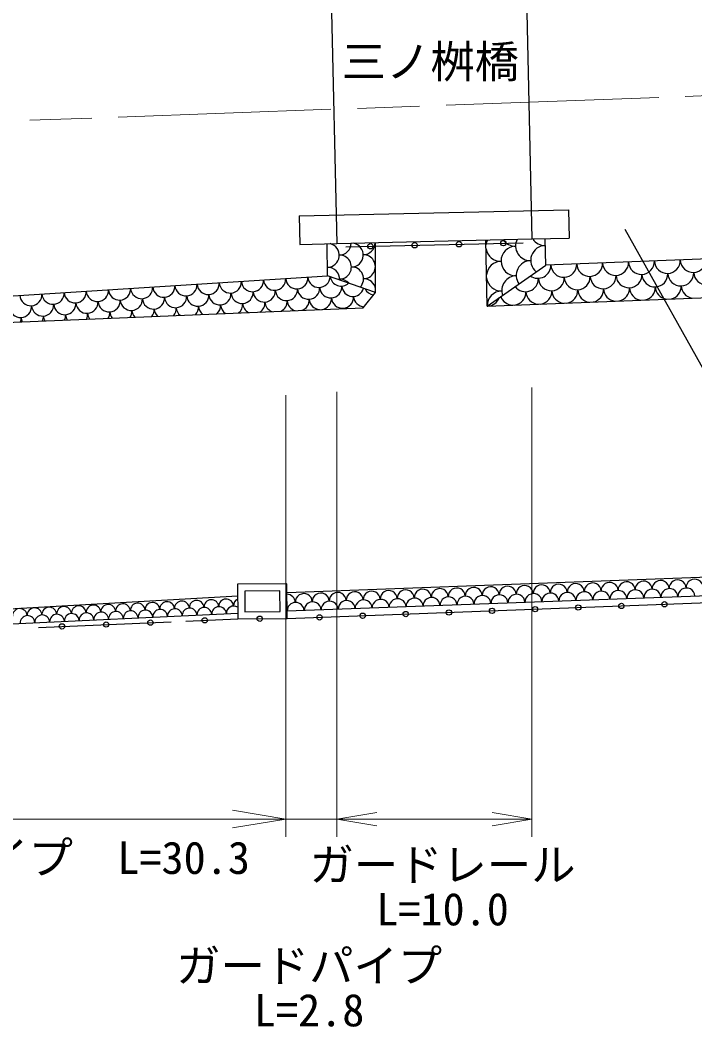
# Model space of a CAD drawing. Units: millimetres, scale not verified. Extents: x 40000 to 680000, y 20000 to 380000.
# Drawn here: x 474123 to 512175, y 235714 to 292492 of the extents above; entities that cross this region are included whole.
import ezdxf
from ezdxf.enums import TextEntityAlignment as Align

# ---------------------------------------------------------------- set-up
doc = ezdxf.new("R2010")
doc.units = ezdxf.units.MM
doc.header["$LTSCALE"] = 1000
doc.linetypes.add('CHAIN', pattern=[18.5, 12, -1.5, 3.5, -1.5])
for name, color, linetype, lineweight in [('M-BGD', 7, 'Continuous', 25), ('M-BMK', 2, 'CHAIN', 13), ('M-STR-HTXT', 7, 'Continuous', 13), ('M-STR-STR1', 1, 'Continuous', 25), ('M-STR-STRC', 7, 'Continuous', 25)]:
    doc.layers.add(name, color=color, linetype=linetype, lineweight=lineweight)
doc.layers.add('M-BMK-HTXT', color=7, linetype='Continuous')
doc.styles.add('ＭＳ ゴシック', font='')
doc.styles.get('ＭＳ ゴシック').set_extended_font_data('MS Gothic')

# ---------------------------------------------------------------- blocks, each defined once
blk = doc.blocks.new('open_arrow')
at = {"color": 0, "linetype": 'Continuous', "lineweight": -2}
blk.add_lwpolyline([(7.5, 1.25), (0, 0), (7.5, -1.25)], dxfattribs=at)

msp = doc.modelspace()

# ---------------------------------------------------------------- linework, layer by layer
at = {"layer": 'M-BGD'}
for p, q in [((562445, 280882), (503762, 278679)), ((492496, 279706), (502493, 279937)), ((494169, 277133), (494156, 279945)), ((500462, 276362), (500393, 280089)), ((503762, 278679), (503731, 280166)), ((491460, 278070), (491434, 279882)), ((500462, 276362), (561288, 278733)), ((500462, 276362), (503762, 278679)), ((459665, 276057), (491460, 278070)), ((494169, 277133), (491460, 278070)), ((493474, 276265), (494169, 277133)), ((459697, 274895), (493474, 276265)), ((561721, 261839), (489181, 259152)), ((521586, 261387), (489174, 260194)), ((489184, 258740), (562140, 261509)), ((489171, 260700), (486388, 260681)), ((486388, 260681), (486401, 258722)), ((489184, 258740), (489171, 260700)), ((488774, 260297), (486791, 260284)), ((486791, 260284), (486799, 259124)), ((488781, 259137), (488774, 260297)), ((460528, 258542), (486393, 260031)), ((459995, 257816), (486399, 259041)), ((486799, 259124), (488781, 259137)), ((475153, 258241), (482636, 258561)), ((483474, 258596), (486401, 258722)), ((486401, 258722), (489184, 258740))]:
    msp.add_line(p, q, dxfattribs=at)
for centre in [(496375, 279796), (498874, 279854), (501374, 279911), (493876, 279738), (505599, 259363), (508031, 259455), (510463, 259547), (491008, 258809), (493440, 258901), (495872, 258994), (498303, 259086), (500735, 259178), (503167, 259271), (476482, 258298), (478976, 258404), (481471, 258511), (484532, 258642), (487637, 258730)]:
    msp.add_circle(centre, 150, dxfattribs=at)
for centre, radius, start, end in [((492795, 279249), 676, 270.8185, 80.4689), ((493461, 279935), 676, 270.8185, 0.8043), ((501227, 279729), 837, 154.4262, 172.2251), ((502047, 280584), 837, 214.4086, 271.2241), ((502902, 279765), 837, 154.2047, 271.2241), ((503721, 280620), 837, 214.1734, 271.2241), ((491444, 279230), 676, 270.8185, 76.0119), ((492110, 279915), 676, 270.8185, 359.7955), ((501227, 279729), 837, 189.8838, 271.2241), ((502082, 278910), 837, 91.2241, 271.2241), ((503757, 278946), 837, 91.2241, 230.3905), ((492129, 278564), 676, 270.8185, 90.8185), ((493480, 278583), 676, 270.8185, 90.8185), ((501263, 278055), 837, 91.2241, 174.813), ((502937, 278090), 837, 91.2241, 214.5247), ((506243, 278772), 730, 182.1497, 2.1496), ((507703, 278827), 730, 182.1497, 2.1496), ((509163, 278882), 730, 182.1497, 2.1496), ((510623, 278937), 730, 182.1497, 2.1496), ((512083, 278991), 730, 182.1497, 2.1496), ((491463, 277879), 676, 356.3708, 90.8185), ((492814, 277898), 676, 316.4178, 90.8185), ((503324, 278663), 730, 234.1216, 2.1496), ((504784, 278717), 730, 182.1497, 2.1496), ((511380, 278234), 730, 182.1497, 2.1496), ((512840, 278289), 730, 182.1497, 2.1496), ((484726, 277644), 626, 183.6225, 3.6225), ((485975, 277723), 626, 183.6225, 3.6225), ((487225, 277802), 626, 183.6225, 3.6225), ((488475, 277881), 626, 183.6225, 3.6225), ((489725, 277960), 626, 183.6225, 3.6225), ((490974, 278040), 626, 183.6225, 358.3759), ((492224, 278119), 626, 189.0791, 312.7339), ((492148, 277213), 676, 40.9357, 90.8185), ((493500, 277232), 676, 8.6382, 90.8185), ((501263, 278055), 837, 187.2958, 271.2241), ((502118, 277235), 837, 91.2241, 198.6161), ((502621, 277905), 730, 216.8066, 2.1496), ((504081, 277960), 730, 182.1497, 2.1496), ((505541, 278015), 730, 182.1497, 2.1496), ((507001, 278070), 730, 182.1497, 2.1496), ((508460, 278125), 730, 182.1497, 2.1496), ((509920, 278179), 730, 182.1497, 2.1496), ((475978, 277090), 626, 183.6225, 3.6225), ((477227, 277169), 626, 183.6225, 3.6225), ((478477, 277248), 626, 183.6225, 3.6225), ((479727, 277328), 626, 183.6225, 3.6225), ((480977, 277407), 626, 183.6225, 3.6225), ((482226, 277486), 626, 183.6225, 3.6225), ((483476, 277565), 626, 183.6225, 3.6225), ((485390, 277059), 626, 183.6225, 3.6225), ((486640, 277138), 626, 183.6225, 3.6225), ((487890, 277217), 626, 183.6225, 3.6225), ((489139, 277296), 626, 183.6225, 3.6225), ((490389, 277375), 626, 183.6225, 3.6225), ((491639, 277454), 626, 183.6225, 3.6225), ((492889, 277533), 626, 183.6225, 344.5839), ((494138, 277613), 626, 205.9941, 262.4395), ((501299, 276380), 837, 91.2239, 181.0548), ((501919, 277148), 730, 276.6106, 2.1496), ((503379, 277203), 730, 182.1497, 266.0643), ((503379, 277203), 730, 278.3994, 2.1496), ((504838, 277258), 730, 182.1497, 264.6872), ((504838, 277258), 730, 279.7765, 2.1496), ((506298, 277312), 730, 182.1497, 263.5242), ((506298, 277312), 730, 280.9395, 2.1496), ((507758, 277367), 730, 182.1497, 262.4982), ((507758, 277367), 730, 281.9654, 2.1496), ((509218, 277422), 730, 182.1497, 261.5697), ((509218, 277422), 730, 282.894, 2.1496), ((510678, 277477), 730, 182.1497, 260.715), ((510678, 277477), 730, 283.7487, 2.1496), ((512137, 277532), 730, 182.1497, 259.9188), ((474728, 277011), 626, 183.6225, 3.6225), ((476642, 276505), 626, 183.6225, 3.6225), ((477892, 276584), 626, 183.6225, 3.6225), ((479141, 276663), 626, 183.6225, 3.6225), ((480391, 276742), 626, 183.6225, 3.6225), ((481641, 276821), 626, 183.6225, 3.6225), ((482891, 276900), 626, 183.6225, 3.6225), ((484140, 276980), 626, 183.6225, 3.6225), ((486055, 276473), 626, 307.9124, 3.6225), ((487304, 276553), 626, 183.6225, 241.4804), ((487304, 276553), 626, 303.1638, 3.6225), ((488554, 276632), 626, 183.6225, 247.0076), ((488554, 276632), 626, 297.6366, 3.6225), ((489804, 276711), 626, 183.6225, 254.0103), ((489804, 276711), 626, 290.6339, 3.6225), ((491053, 276790), 626, 183.6225, 266.4474), ((491053, 276790), 626, 278.1968, 3.6225), ((492303, 276869), 626, 183.6225, 3.6225), ((493553, 276948), 626, 183.6225, 267.0428), ((500459, 277093), 730, 272.8029, 339.8719), ((501919, 277148), 730, 199.6556, 267.8531), ((474143, 276347), 626, 183.6225, 3.6225), ((475392, 276426), 626, 183.6225, 3.6225), ((477306, 275920), 626, 332.62, 3.6225), ((478556, 275999), 626, 183.6225, 215.0655), ((478556, 275999), 626, 329.5787, 3.6225), ((479806, 276078), 626, 183.6225, 218.2145), ((479806, 276078), 626, 326.4297, 3.6225), ((481056, 276157), 626, 183.6225, 221.4942), ((481056, 276157), 626, 323.15, 3.6225), ((482305, 276236), 626, 183.6225, 224.9348), ((482305, 276236), 626, 319.7094, 3.6225), ((483555, 276315), 626, 183.6225, 228.5772), ((483555, 276315), 626, 316.067, 3.6225), ((484805, 276394), 626, 183.6225, 232.48), ((484805, 276394), 626, 312.1642, 3.6225), ((486055, 276473), 626, 183.6225, 236.7319), ((473557, 275682), 626, 341.2631, 3.6225), ((474807, 275761), 626, 183.6225, 206.1955), ((474807, 275761), 626, 338.4488, 3.6225), ((476057, 275840), 626, 183.6225, 209.0724), ((476057, 275840), 626, 335.5718, 3.6225), ((477306, 275920), 626, 183.6225, 212.0242), ((503535, 260163), 479, 2.1211, 182.1211), ((504493, 260199), 479, 2.1211, 182.1211), ((505451, 260234), 479, 2.1211, 182.1211), ((506409, 260270), 479, 2.1211, 182.1211), ((507367, 260305), 479, 2.1211, 182.1211), ((508325, 260341), 479, 2.1211, 182.1211), ((509283, 260376), 479, 2.1211, 182.1211), ((510242, 260412), 479, 2.1211, 182.1211), ((511200, 260447), 479, 2.1211, 182.1211), ((512158, 260483), 479, 2.1211, 182.1211), ((489163, 259631), 479, 2.1211, 88.6353), ((490122, 259667), 479, 2.1211, 182.1211), ((491080, 259702), 479, 2.1211, 182.1211), ((492038, 259738), 479, 2.1211, 182.1211), ((492996, 259773), 479, 2.1211, 182.1211), ((493954, 259809), 479, 2.1211, 182.1211), ((494912, 259844), 479, 2.1211, 182.1211), ((495870, 259880), 479, 2.1211, 182.1211), ((496828, 259915), 479, 2.1211, 182.1211), ((497786, 259950), 479, 2.1211, 182.1211), ((498744, 259986), 479, 2.1211, 182.1211), ((499703, 260021), 479, 2.1211, 182.1211), ((500661, 260057), 479, 2.1211, 182.1211), ((501157, 259596), 479, 2.1211, 182.1211), ((501619, 260092), 479, 2.1211, 182.1211), ((502115, 259631), 479, 2.1211, 182.1211), ((502577, 260128), 479, 2.1211, 182.1211), ((503074, 259667), 479, 2.1211, 182.1211), ((504032, 259702), 479, 2.1211, 182.1211), ((504990, 259738), 479, 2.1211, 182.1211), ((505948, 259773), 479, 2.1211, 182.1211), ((506906, 259809), 479, 2.1211, 182.1211), ((507864, 259844), 479, 2.1211, 182.1211), ((508822, 259880), 479, 2.1211, 182.1211), ((509780, 259915), 479, 2.1211, 182.1211), ((510738, 259950), 479, 2.1211, 182.1211), ((511696, 259986), 479, 2.1211, 182.1211), ((478259, 259080), 416, 2.6558, 182.6558), ((479090, 259118), 416, 2.6558, 182.6558), ((479921, 259157), 416, 2.6558, 182.6558), ((480752, 259195), 416, 2.6558, 182.6558), ((481583, 259234), 416, 2.6558, 182.6558), ((482414, 259273), 416, 2.6558, 182.6558), ((483245, 259311), 416, 2.6558, 182.6558), ((484076, 259350), 416, 2.6558, 182.6558), ((484908, 259388), 416, 2.6558, 182.6558), ((485739, 259427), 416, 2.6558, 182.6558), ((486570, 259465), 416, 114.977, 182.6558), ((489660, 259170), 479, 2.1211, 178.6353), ((490618, 259205), 479, 2.1211, 182.1211), ((491576, 259241), 479, 2.1211, 182.1211), ((492535, 259276), 479, 2.1211, 182.1211), ((493493, 259312), 479, 2.1211, 182.1211), ((494451, 259347), 479, 2.1211, 182.1211), ((495409, 259383), 479, 2.1211, 182.1211), ((496367, 259418), 479, 2.1211, 182.1211), ((497325, 259454), 479, 2.1211, 182.1211), ((498283, 259489), 479, 2.1211, 182.1211), ((499241, 259525), 479, 2.1211, 182.1211), ((500199, 259560), 479, 2.1211, 182.1211), ((474104, 258887), 416, 2.6558, 182.6558), ((474935, 258926), 416, 2.6558, 182.6558), ((475370, 258529), 416, 2.6558, 182.6558), ((475766, 258964), 416, 2.6558, 182.6558), ((476201, 258568), 416, 2.6558, 182.6558), ((476597, 259003), 416, 2.6558, 182.6558), ((477032, 258606), 416, 2.6558, 182.6558), ((477428, 259041), 416, 2.6558, 182.6558), ((477863, 258645), 416, 2.6558, 182.6558), ((478694, 258684), 416, 2.6558, 182.6558), ((479525, 258722), 416, 2.6558, 182.6558), ((480356, 258761), 416, 2.6558, 182.6558), ((481187, 258799), 416, 2.6558, 182.6558), ((482018, 258838), 416, 2.6558, 182.6558), ((482849, 258876), 416, 2.6558, 182.6558), ((483680, 258915), 416, 2.6558, 182.6558), ((484511, 258953), 416, 2.6558, 182.6558), ((485342, 258992), 416, 2.6558, 182.6558), ((486173, 259030), 416, 57.476, 182.6558), ((474539, 258491), 416, 2.6558, 182.6558)]:
    msp.add_arc(centre, radius, start, end, dxfattribs=at)
at = {"layer": 'M-BMK'}
msp.add_line((565600, 290164), (467478, 286579), dxfattribs=at)
at = {"layer": 'M-STR-HTXT'}
for p, q in [((491992, 271521), (491992, 246436)), ((502989, 271775), (502989, 246436)), ((489100, 271338), (489100, 246436)), ((459665, 247436), (489100, 247436)), ((489100, 247436), (491992, 247436)), ((491992, 247436), (502989, 247436))]:
    msp.add_line(p, q, dxfattribs=at)
at = {"layer": 'M-STR-STR1'}
for p, q in [((491636, 295291), (491992, 279895)), ((502633, 295545), (502989, 280149)), ((489855, 281446), (505051, 281797)), ((505051, 281797), (505088, 280197)), ((489855, 281446), (489892, 279846)), ((491992, 279895), (502989, 280149)), ((502989, 280149), (505088, 280197)), ((489892, 279846), (491992, 279895))]:
    msp.add_line(p, q, dxfattribs=at)
at = {"layer": 'M-STR-STRC'}
msp.add_line((508234, 280696), (523980, 252487), dxfattribs=at)

# ---------------------------------------------------------------- block references
at = {"layer": 'M-STR-HTXT', "rotation": 180}
for p, xscale, yscale in [((489100, 247436), 400, 400), ((502989, 247436), 300, 300)]:
    msp.add_blockref('open_arrow', p, dxfattribs=dict(at, xscale=xscale, yscale=yscale))
at = {"layer": 'M-STR-HTXT', "xscale": 300, "yscale": 300}
msp.add_blockref('open_arrow', (491992, 247436), dxfattribs=at)

# ---------------------------------------------------------------- texts
at = {"layer": 'M-BMK-HTXT', "style": 'ＭＳ ゴシック'}
msp.add_text('三ノ桝橋', height=1833, dxfattribs=at).set_placement((492258, 290157), align=Align.MIDDLE_LEFT)
at = {"layer": 'M-STR-HTXT', "style": 'ＭＳ ゴシック'}
for s, p in [('ガードパイプ\u3000L=30.3', (474592, 243787)), ('ガードレール', (497944, 243389)), ('L=10.0', (497944, 240889)), ('ガードパイプ', (490420, 237694)), ('L=2.8', (490420, 235194))]:
    msp.add_text(s, height=1833, dxfattribs=at).set_placement(p, align=Align.BOTTOM_CENTER)

doc.saveas('drawing.dxf')
